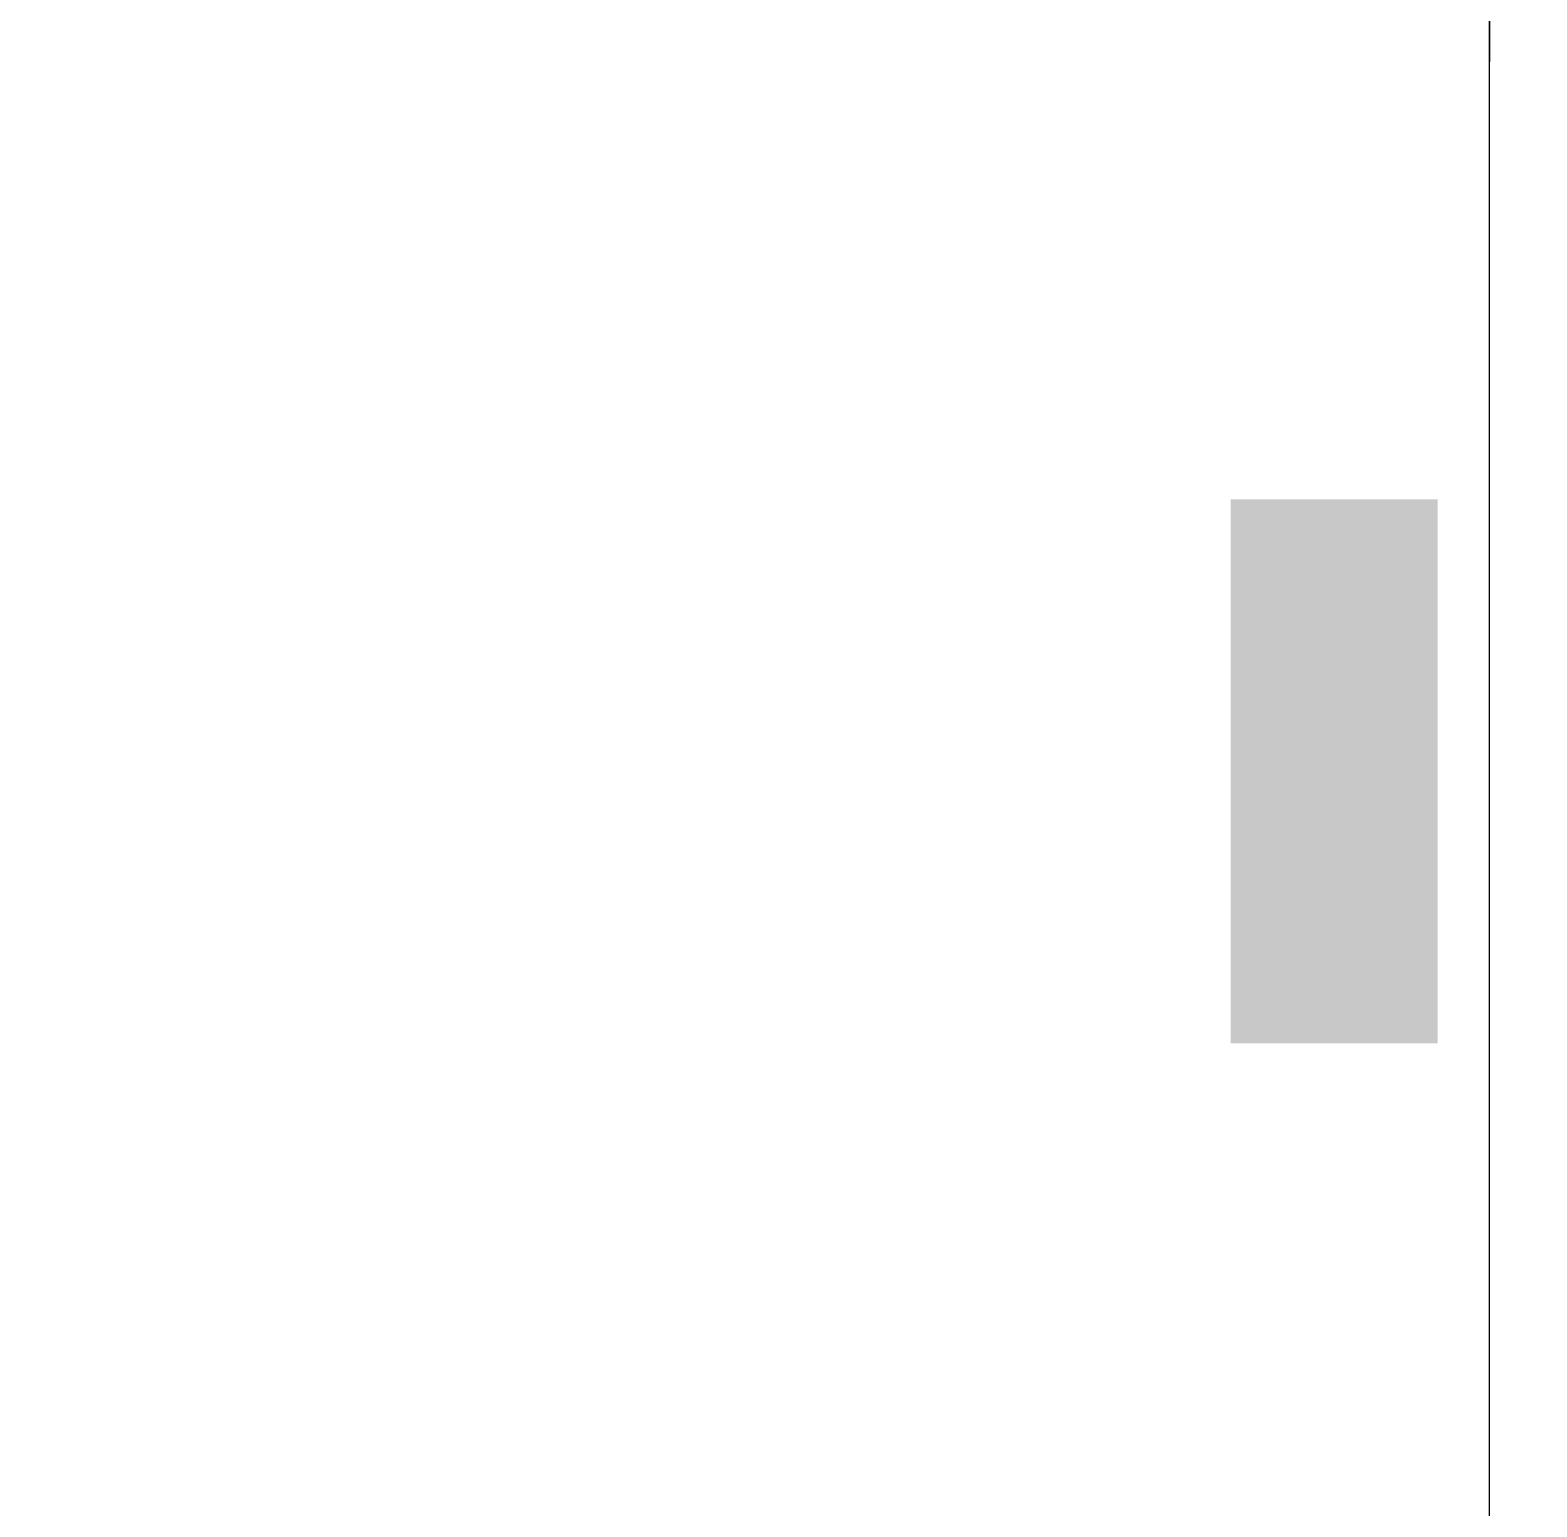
# Model space of a CAD drawing. Header units: millimetres. Extents: x -383313 to -161684, y -117025 to 99224.
# Drawn here: x -333930 to -331714, y -9663 to -7491 of the extents above; entities that cross this region are included whole.
import ezdxf

# ---------------------------------------------------------------- set-up
doc = ezdxf.new("R2010")
doc.units = ezdxf.units.MM
doc.header["$MEASUREMENT"] = 0
doc.layers.get('Defpoints').update_dxf_attribs({"color": 31})
for name, color, linetype in [('001__КОНСТРУКТИВ__размеры внутр.', 7, 'Continuous'), ('PDF_Geometry', 7, 'Continuous'), ('PDF_Solid Fills', 7, 'Continuous')]:
    doc.layers.add(name, color=color, linetype=linetype)
doc.styles.add('PSTUDIO', font='arial.ttf')
doc.dimstyles.new('PS_TICK', dxfattribs={"dimscale": 100, "dimtxt": 2.5, "dimasz": 1, "dimexe": 2, "dimexo": 2, "dimgap": 1, "dimtad": 1, "dimdec": 0, "dimzin": 0, "dimdsep": 46, "dimtxsty": 'PSTUDIO', "dimblk": 'ARCHTICK', "dimcen": 2, "dimdle": 1.5, "dimse1": 1, "dimse2": 1, "dimadec": 0, "dimazin": 0, "dimtfac": 1, "dimtdec": 0, "dimtix": 1, "dimtmove": 1, "dimatfit": 3, "dimldrblk": 'ARCHTICK', "dimfxl": 1, "dimtolj": 1, "dimtzin": 0, "dimarcsym": 0})

# ---------------------------------------------------------------- blocks, each defined once
blk = doc.blocks.new('_ArchTick')
at = {"color": 0, "linetype": 'ByBlock', "const_width": 0.15}
blk.add_lwpolyline([(-0.5, -0.5), (0.5, 0.5)], dxfattribs=at)
blk = doc.blocks.new('*D281')
at = {"layer": '001__КОНСТРУКТИВ__размеры внутр.', "color": 0, "lineweight": -2, "ltscale": 100, "transparency": 16777216}
blk.add_line((-336984.8, -5432.1), (-336984.8, -20232.4), dxfattribs=at)
at = {"layer": 'Defpoints', "color": 0, "ltscale": 100, "transparency": 16777216}
for p in [(-330226.1, -5582.1), (-336984.8, -20082.4), (-335014.1, -20082.4)]:
    blk.add_point(p, dxfattribs=at)
at = {"layer": '001__КОНСТРУКТИВ__размеры внутр.', "color": 0, "lineweight": -2, "ltscale": 100, "transparency": 16777216, "xscale": 100, "yscale": 100, "zscale": 100}
for p, rotation in [((-336984.8, -5582.1), 90), ((-336984.8, -20082.4), 270)]:
    blk.add_blockref('_ArchTick', p, dxfattribs=dict(at, rotation=rotation))
at = {"layer": '001__КОНСТРУКТИВ__размеры внутр.', "color": 0, "ltscale": 100, "transparency": 16777216, "insert": (-337212.4, -12832.2), "char_height": 250, "attachment_point": 5, "rotation": 90, "style": 'PSTUDIO'}
blk.add_mtext('\\A1;14500', dxfattribs=at)
blk = doc.blocks.new('A$Cf5759c35')
at = {"layer": 'PDF_Solid Fills'}
for points in [[(26322.7, 9982.2), (26322.7, 9982.2), (26322.7, 9956.8), (26326.9, 9952.6), (26326.9, 9948.3), (26331.2, 9939.9), (26335.4, 9935.6), (26335.4, 9935.6), (26339.6, 9931.4), (26348.1, 9927.2), (26348.1, 9982.2), (26348.1, 9982.2), (26348.1, 9990.7), (26348.1, 9994.9), (26352.3, 10003.4), (26356.6, 10007.6), (26360.8, 10011.8), (26369.3, 10016.1), (26369.3, 10016.1), (26373.5, 10020.3), (26377.7, 10020.3), (26382, 10024.5), (26386.2, 10024.5), (26390.4, 10024.5), (26398.9, 10028.8), (26407.4, 10028.8), (26411.6, 10028.8), (26420.1, 10028.8), (26428.5, 10028.8), (26441.2, 10028.8), (26449.7, 10028.8), (26449.7, 10028.8), (26462.4, 10028.8), (26470.9, 10028.8), (26479.3, 10028.8), (26487.8, 10028.8), (26492, 10028.8), (26500.5, 10028.8), (26509, 10024.5), (26513.2, 10024.5), (26517.4, 10024.5), (26521.7, 10020.3), (26525.9, 10020.3), (26530.1, 10016.1), (26534.4, 10016.1), (26538.6, 10011.8), (26542.8, 10003.4), (26547.1, 9999.1), (26551.3, 9994.9), (26551.3, 9986.4), (26551.3, 9982.2), (26555.5, 9927.2), (26559.8, 9931.4), (26564, 9935.6), (26568.2, 9939.9), (26568.2, 9948.3), (26572.5, 9952.6), (26572.5, 9961), (26576.7, 9965.3), (26576.7, 9973.7), (26576.7, 9982.2), (26576.7, 9982.2), (26576.7, 9990.7), (26576.7, 9994.9), (26572.5, 10003.4), (26572.5, 10007.6), (26568.2, 10016.1), (26564, 10020.3), (26564, 10024.5), (26559.8, 10028.8), (26555.5, 10033), (26551.3, 10037.2), (26547.1, 10041.5), (26538.6, 10045.7), (26534.4, 10045.7), (26525.9, 10049.9), (26521.7, 10054.2), (26517.4, 10054.2), (26513.2, 10054.2), (26509, 10058.4), (26500.5, 10058.4), (26496.3, 10058.4), (26487.8, 10058.4), (26479.3, 10062.6), (26475.1, 10062.6), (26466.6, 10062.6), (26458.2, 10062.6), (26449.7, 10062.6), (26445.5, 10062.6), (26437, 10062.6), (26428.5, 10062.6), (26420.1, 10062.6), (26415.8, 10062.6), (26407.4, 10058.4), (26403.1, 10058.4), (26394.7, 10058.4), (26390.4, 10058.4), (26382, 10054.2), (26377.7, 10054.2), (26369.3, 10049.9), (26365, 10045.7), (26356.6, 10045.7), (26352.3, 10041.5), (26352.3, 10041.5), (26348.1, 10037.2), (26343.9, 10033), (26335.4, 10028.8), (26331.2, 10020.3), (26331.2, 10016.1), (26326.9, 10016.1), (26326.9, 10007.6), (26322.7, 10003.4), (26322.7, 9994.9), (26322.7, 9986.4)], [(26348.1, 9927.2), (26352.3, 9922.9), (26356.6, 9918.7), (26365, 9914.5), (26369.3, 9910.2), (26377.7, 9910.2), (26377.7, 9906), (26386.2, 9906), (26390.4, 9906), (26398.9, 9901.8), (26403.1, 9901.8), (26411.6, 9901.8), (26415.8, 9901.8), (26424.3, 9901.8), (26432.8, 9901.8), (26441.2, 9897.5), (26449.7, 9897.5), (26453.9, 9897.5), (26462.4, 9897.5), (26470.9, 9901.8), (26479.3, 9901.8), (26487.8, 9901.8), (26496.3, 9901.8), (26500.5, 9901.8), (26509, 9906), (26513.2, 9906), (26521.7, 9910.2), (26525.9, 9910.2), (26530.1, 9914.5), (26538.6, 9914.5), (26542.8, 9918.7), (26547.1, 9922.9), (26551.3, 9922.9), (26555.5, 9927.2), (26551.3, 9982.2), (26551.3, 9978), (26551.3, 9973.7), (26547.1, 9965.3), (26547.1, 9961), (26542.8, 9956.8), (26538.6, 9948.3), (26530.1, 9944.1), (26530.1, 9944.1), (26525.9, 9944.1), (26521.7, 9939.9), (26517.4, 9939.9), (26513.2, 9935.6), (26504.7, 9935.6), (26500.5, 9935.6), (26492, 9931.4), (26483.6, 9931.4), (26475.1, 9931.4), (26466.6, 9931.4), (26458.2, 9931.4), (26449.7, 9931.4), (26441.2, 9931.4), (26432.8, 9931.4), (26424.3, 9931.4), (26415.8, 9931.4), (26407.4, 9931.4), (26403.1, 9935.6), (26394.7, 9935.6), (26390.4, 9935.6), (26382, 9939.9), (26377.7, 9939.9), (26373.5, 9944.1), (26369.3, 9944.1), (26365, 9948.3), (26360.8, 9952.6), (26356.6, 9956.8), (26352.3, 9961), (26348.1, 9965.3), (26348.1, 9973.7), (26348.1, 9982.2)], [(26322.7, 9783.2), (26322.7, 9783.2), (26322.7, 9762.1), (26326.9, 9753.6), (26326.9, 9749.4), (26331.2, 9740.9), (26335.4, 9736.7), (26339.6, 9732.4), (26343.9, 9728.2), (26348.1, 9787.5), (26348.1, 9791.7), (26348.1, 9800.2), (26352.3, 9804.4), (26352.3, 9808.6), (26356.6, 9817.1), (26360.8, 9821.3), (26365, 9821.3), (26369.3, 9825.6), (26377.7, 9829.8), (26382, 9834), (26390.4, 9834), (26394.7, 9834), (26403.1, 9834), (26407.4, 9834), (26415.8, 9834), (26424.3, 9834), (26428.5, 9829.8), (26437, 9829.8), (26441.2, 9825.6), (26445.5, 9821.3), (26449.7, 9817.1), (26453.9, 9812.9), (26453.9, 9838.3), (26462.4, 9838.3), (26462.4, 9838.3), (26470.9, 9838.3), (26479.3, 9838.3), (26483.6, 9838.3), (26492, 9834), (26500.5, 9834), (26500.5, 9834), (26509, 9829.8), (26517.4, 9829.8), (26521.7, 9825.6), (26525.9, 9821.3), (26530.1, 9821.3), (26534.4, 9817.1), (26542.8, 9808.6), (26547.1, 9804.4), (26547.1, 9800.2), (26551.3, 9795.9), (26551.3, 9787.5), (26551.3, 9779), (26555.5, 9838.3), (26551.3, 9842.5), (26542.8, 9846.7), (26538.6, 9851), (26530.1, 9851), (26525.9, 9855.2), (26517.4, 9859.4), (26517.4, 9859.4), (26513.2, 9859.4), (26509, 9863.7), (26500.5, 9863.7), (26496.3, 9863.7), (26487.8, 9867.9), (26483.6, 9867.9), (26475.1, 9867.9), (26466.6, 9867.9), (26458.2, 9867.9), (26449.7, 9867.9), (26441.2, 9867.9), (26441.2, 9867.9), (26432.8, 9867.9), (26424.3, 9867.9), (26415.8, 9867.9), (26407.4, 9867.9), (26398.9, 9867.9), (26394.7, 9863.7), (26386.2, 9863.7), (26382, 9863.7), (26377.7, 9859.4), (26373.5, 9859.4), (26369.3, 9859.4), (26365, 9855.2), (26356.6, 9851), (26352.3, 9846.7), (26348.1, 9842.5), (26343.9, 9838.3), (26339.6, 9834), (26335.4, 9829.8), (26331.2, 9821.3), (26326.9, 9817.1), (26326.9, 9808.6), (26322.7, 9804.4), (26322.7, 9795.9), (26322.7, 9791.7)], [(26453.9, 9812.9), (26458.2, 9804.4), (26458.2, 9791.7), (26462.4, 9787.5), (26466.6, 9724), (26466.6, 9728.2), (26470.9, 9736.7), (26475.1, 9740.9), (26479.3, 9745.1), (26483.6, 9753.6), (26483.6, 9757.8), (26487.8, 9766.3), (26487.8, 9770.5), (26487.8, 9779), (26487.8, 9779), (26487.8, 9787.5), (26487.8, 9795.9), (26483.6, 9800.2), (26483.6, 9808.6), (26479.3, 9812.9), (26479.3, 9812.9), (26475.1, 9821.3), (26470.9, 9825.6), (26466.6, 9829.8), (26462.4, 9834), (26453.9, 9838.3)], [(26513.2, 9736.7), (26513.2, 9711.3), (26525.9, 9711.3), (26534.4, 9715.5), (26538.6, 9715.5), (26547.1, 9719.7), (26551.3, 9724), (26555.5, 9728.2), (26559.8, 9732.4), (26564, 9732.4), (26568.2, 9740.9), (26568.2, 9745.1), (26572.5, 9749.4), (26572.5, 9757.8), (26576.7, 9766.3), (26576.7, 9770.5), (26576.7, 9779), (26576.7, 9783.2), (26576.7, 9791.7), (26576.7, 9795.9), (26572.5, 9804.4), (26572.5, 9808.6), (26568.2, 9817.1), (26564, 9821.3), (26564, 9829.8), (26559.8, 9834), (26555.5, 9838.3), (26551.3, 9779), (26551.3, 9779), (26551.3, 9770.5), (26547.1, 9762.1), (26547.1, 9757.8), (26542.8, 9753.6), (26538.6, 9749.4), (26534.4, 9745.1), (26525.9, 9740.9), (26521.7, 9740.9)], [(26343.9, 9728.2), (26348.1, 9724), (26352.3, 9719.7), (26360.8, 9715.5), (26365, 9711.3), (26369.3, 9711.3), (26377.7, 9707), (26382, 9707), (26390.4, 9707), (26398.9, 9702.8), (26407.4, 9702.8), (26411.6, 9702.8), (26415.8, 9707), (26424.3, 9707), (26432.8, 9707), (26437, 9711.3), (26445.5, 9711.3), (26449.7, 9715.5), (26453.9, 9719.7), (26462.4, 9719.7), (26466.6, 9724), (26462.4, 9787.5), (26462.4, 9779), (26458.2, 9774.8), (26458.2, 9766.3), (26453.9, 9762.1), (26449.7, 9757.8), (26445.5, 9749.4), (26445.5, 9749.4), (26441.2, 9745.1), (26432.8, 9740.9), (26428.5, 9740.9), (26420.1, 9736.7), (26415.8, 9736.7), (26407.4, 9736.7), (26398.9, 9736.7), (26394.7, 9736.7), (26386.2, 9740.9), (26382, 9740.9), (26373.5, 9745.1), (26369.3, 9745.1), (26365, 9749.4), (26356.6, 9757.8), (26352.3, 9762.1), (26352.3, 9766.3), (26348.1, 9774.8), (26348.1, 9779), (26348.1, 9787.5)], [(26449.7, 9652), (26449.7, 9592.7), (26449.7, 9597), (26453.9, 9605.4), (26453.9, 9609.7), (26458.2, 9618.1), (26458.2, 9622.4), (26462.4, 9626.6), (26466.6, 9630.8), (26475.1, 9635.1), (26479.3, 9639.3), (26483.6, 9639.3), (26492, 9639.3), (26500.5, 9639.3), (26500.5, 9639.3), (26504.7, 9639.3), (26513.2, 9639.3), (26521.7, 9639.3), (26525.9, 9635.1), (26530.1, 9630.8), (26538.6, 9626.6), (26542.8, 9622.4), (26542.8, 9613.9), (26547.1, 9609.7), (26551.3, 9605.4), (26551.3, 9597), (26551.3, 9588.5), (26551.3, 9529.2), (26555.5, 9533.5), (26559.8, 9537.7), (26564, 9541.9), (26568.2, 9550.4), (26572.5, 9554.6), (26572.5, 9563.1), (26572.5, 9567.3), (26576.7, 9575.8), (26576.7, 9580), (26576.7, 9588.5), (26576.7, 9592.7), (26576.7, 9601.2), (26576.7, 9609.7), (26572.5, 9613.9), (26572.5, 9622.4), (26568.2, 9626.6), (26564, 9635.1), (26564, 9639.3), (26559.8, 9643.5), (26555.5, 9647.8), (26551.3, 9652), (26547.1, 9656.2), (26542.8, 9660.5), (26538.6, 9664.7), (26530.1, 9664.7), (26525.9, 9668.9), (26517.4, 9673.2), (26513.2, 9673.2), (26504.7, 9673.2), (26500.5, 9673.2), (26496.3, 9673.2), (26487.8, 9673.2), (26483.6, 9673.2), (26475.1, 9668.9), (26470.9, 9668.9), (26462.4, 9664.7), (26458.2, 9660.5), (26458.2, 9660.5), (26453.9, 9656.2)], [(26322.7, 9588.5), (26322.7, 9567.3), (26326.9, 9563.1), (26326.9, 9554.6), (26331.2, 9550.4), (26335.4, 9541.9), (26339.6, 9537.7), (26339.6, 9537.7), (26343.9, 9533.5), (26348.1, 9588.5), (26348.1, 9592.7), (26348.1, 9601.2), (26352.3, 9609.7), (26352.3, 9613.9), (26356.6, 9618.1), (26360.8, 9622.4), (26365, 9626.6), (26373.5, 9626.6), (26377.7, 9630.8), (26386.2, 9630.8), (26390.4, 9630.8), (26394.7, 9630.8), (26403.1, 9626.6), (26407.4, 9622.4), (26411.6, 9618.1), (26415.8, 9613.9), (26420.1, 9613.9), (26420.1, 9605.4), (26424.3, 9601.2), (26424.3, 9592.7), (26428.5, 9584.3), (26428.5, 9580), (26428.5, 9639.3), (26424.3, 9643.5), (26420.1, 9647.8), (26415.8, 9652), (26411.6, 9656.2), (26407.4, 9656.2), (26398.9, 9660.5), (26394.7, 9660.5), (26386.2, 9660.5), (26382, 9660.5), (26373.5, 9660.5), (26365, 9656.2), (26360.8, 9656.2), (26352.3, 9652), (26352.3, 9652), (26348.1, 9647.8), (26343.9, 9643.5), (26339.6, 9639.3), (26335.4, 9630.8), (26331.2, 9626.6), (26326.9, 9622.4), (26326.9, 9613.9), (26322.7, 9609.7), (26322.7, 9601.2), (26322.7, 9597)], [(26428.5, 9575.8), (26453.9, 9571.6), (26453.9, 9571.6), (26453.9, 9580), (26449.7, 9584.3), (26449.7, 9592.7), (26449.7, 9652), (26445.5, 9647.8), (26441.2, 9639.3), (26437, 9635.1), (26437, 9626.6), (26432.8, 9635.1), (26428.5, 9639.3), (26428.5, 9580)], [(26343.9, 9533.5), (26348.1, 9529.2), (26352.3, 9525), (26360.8, 9520.8), (26365, 9520.8), (26373.5, 9516.5), (26377.7, 9516.5), (26386.2, 9512.3), (26390.4, 9541.9), (26386.2, 9546.2), (26382, 9546.2), (26373.5, 9550.4), (26369.3, 9550.4), (26360.8, 9554.6), (26356.6, 9558.9), (26356.6, 9563.1), (26352.3, 9567.3), (26348.1, 9575.8), (26348.1, 9580), (26348.1, 9588.5)], [(26500.5, 9541.9), (26504.7, 9508.1), (26509, 9512.3), (26521.7, 9512.3), (26530.1, 9516.5), (26534.4, 9516.5), (26542.8, 9520.8), (26547.1, 9525), (26551.3, 9529.2), (26551.3, 9588.5), (26551.3, 9584.3), (26551.3, 9575.8), (26547.1, 9571.6), (26542.8, 9563.1), (26538.6, 9558.9), (26538.6, 9558.9), (26534.4, 9554.6), (26530.1, 9550.4), (26525.9, 9546.2), (26517.4, 9546.2), (26509, 9541.9)], [(26322.7, 9398), (26322.7, 9376.8), (26326.9, 9368.4), (26326.9, 9364.1), (26331.2, 9355.7), (26331.2, 9351.4), (26335.4, 9347.2), (26339.6, 9343), (26343.9, 9338.7), (26348.1, 9334.5), (26352.3, 9330.3), (26360.8, 9326), (26365, 9321.8), (26373.5, 9321.8), (26377.7, 9317.6), (26386.2, 9317.6), (26394.7, 9317.6), (26398.9, 9347.2), (26390.4, 9347.2), (26382, 9351.4), (26377.7, 9351.4), (26369.3, 9355.7), (26365, 9359.9), (26360.8, 9364.1), (26356.6, 9364.1), (26352.3, 9372.6), (26352.3, 9376.8), (26348.1, 9381.1), (26348.1, 9389.5), (26348.1, 9398), (26348.1, 9461.5), (26339.6, 9453), (26339.6, 9453), (26335.4, 9448.8), (26335.4, 9444.6), (26331.2, 9440.3), (26326.9, 9431.9), (26326.9, 9427.6), (26322.7, 9419.2), (26322.7, 9414.9), (26322.7, 9406.5)], [(26348.1, 9461.5), (26348.1, 9398), (26348.1, 9414.9), (26352.3, 9419.2), (26356.6, 9427.6), (26360.8, 9431.9), (26360.8, 9431.9), (26365, 9436.1), (26369.3, 9440.3), (26377.7, 9444.6), (26382, 9444.6), (26390.4, 9444.6), (26394.7, 9444.6), (26403.1, 9444.6), (26407.4, 9440.3), (26415.8, 9440.3), (26420.1, 9436.1), (26428.5, 9431.9), (26428.5, 9427.6), (26432.8, 9423.4), (26437, 9419.2), (26441.2, 9414.9), (26449.7, 9410.7), (26453.9, 9406.5), (26458.2, 9402.2), (26462.4, 9393.8), (26466.6, 9389.5), (26475.1, 9381.1), (26479.3, 9376.8), (26483.6, 9368.4), (26492, 9364.1), (26496.3, 9355.7), (26500.5, 9351.4), (26504.7, 9347.2), (26509, 9343), (26513.2, 9338.7), (26517.4, 9334.5), (26521.7, 9330.3), (26525.9, 9326), (26534.4, 9321.8), (26538.6, 9321.8), (26547.1, 9317.6), (26551.3, 9313.3), (26551.3, 9313.3), (26559.8, 9313.3), (26564, 9313.3), (26572.5, 9309.1), (26572.5, 9478.4), (26542.8, 9478.4), (26542.8, 9355.7), (26542.8, 9355.7), (26538.6, 9355.7), (26530.1, 9359.9), (26525.9, 9368.4), (26525.9, 9368.4), (26521.7, 9372.6), (26517.4, 9376.8), (26513.2, 9381.1), (26509, 9389.5), (26500.5, 9393.8), (26496.3, 9402.2), (26492, 9402.2), (26487.8, 9410.7), (26483.6, 9419.2), (26475.1, 9423.4), (26470.9, 9427.6), (26466.6, 9431.9), (26462.4, 9440.3), (26458.2, 9444.6), (26453.9, 9444.6), (26449.7, 9448.8), (26449.7, 9453), (26441.2, 9457.3), (26437, 9461.5), (26432.8, 9465.7), (26424.3, 9465.7), (26420.1, 9470), (26415.8, 9470), (26411.6, 9474.2), (26403.1, 9474.2), (26398.9, 9474.2), (26390.4, 9474.2), (26390.4, 9474.2), (26382, 9474.2), (26377.7, 9474.2), (26369.3, 9474.2), (26365, 9470), (26356.6, 9465.7), (26352.3, 9465.7)]]:
    blk.add_hatch(color=8, dxfattribs=at).paths.add_polyline_path(points)
at = {"layer": 'PDF_Geometry', "color": 8, "lineweight": 13}
for points in [[(26678.3, 11277.6), (26678.3, 10727.3)], [(26678.3, 8339.7), (26678.3, 11027.8)], [(26678.3, 8089.9), (26678.3, 8640.2)]]:
    blk.add_lwpolyline(points, dxfattribs=at)
at = {"layer": 'PDF_Solid Fills', "color": 8, "lineweight": 13}
for points in [[(26297.3, 9283.7), (26602.1, 9283.7), (26297.3, 10083.8)], [(26602.1, 9283.7), (26297.3, 10083.8), (26602.1, 10083.8)]]:
    blk.add_solid(points, dxfattribs=at)

msp = doc.modelspace()

# ---------------------------------------------------------------- block references
at = {"ltscale": 100}
msp.add_blockref('A$Cf5759c35', (-358461.97282, -18264.93104), dxfattribs=at)

# ---------------------------------------------------------------- dimensions: what is measured, and where the dimension line sits
at = {"layer": '001__КОНСТРУКТИВ__размеры внутр.', "ltscale": 100}
dim = msp.add_linear_dim(base=(-336984.76537, -20082.3977), p1=(-330226.05882, -5582.0977), p2=(-335014.05882, -20082.3977), angle=90, dimstyle='PS_TICK', dxfattribs=at)
dim.commit()
dim.dimension.update_dxf_attribs({"geometry": '*D281', "text_midpoint": (-337212.40862, -12832.2477)})

doc.saveas('drawing.dxf')
